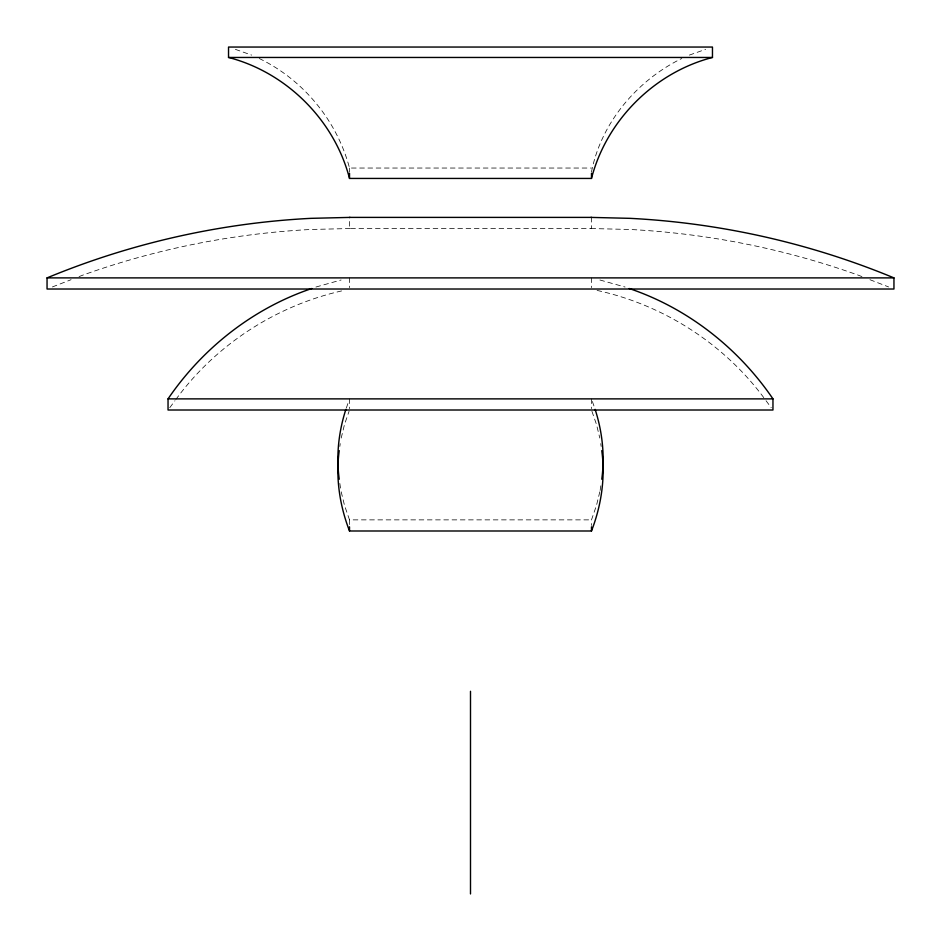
<?xml version="1.0" encoding="UTF-8"?>
<svg xmlns="http://www.w3.org/2000/svg" width="941" height="941" viewBox="0 0 941 941"><rect width="100%" height="100%" fill="white"/><g stroke="black" fill="none" stroke-linecap="round" stroke-linejoin="round"><path stroke-width="0.71" stroke-dasharray="4.71 3.53" d="M339.842 446.434L340.242 443.634M600.146 490.449L601.158 483.439M341.195 438.059L344.524 424.415L349.064 411.311M599.805 491.814L596.476 505.458L591.489 519.867L591.489 525.431M591.489 171.932C601.064 122.812 637.045 80.361 681.778 58.483M346.335 408.041L348.605 401.489M169.768 407.688L174.955 400.725M175.814 399.56C216.03 344.324 277.195 304.943 343.9 290.428M689.365 55.096L705.609 49.355M52.39 286.946L71.069 279.7M79.068 276.595L83.067 275.043C156.277 248.883 233.25 233.486 310.883 229.475L350.052 228.534M315.929 287.029L341.089 279.995M259.222 58.483C303.296 79.738 337.031 120.719 349.511 168.039L591.489 168.039M341.195 491.814L344.524 505.458L349.511 519.867L591.489 519.867M590.948 228.534L630.117 229.475C707.75 233.486 784.723 248.883 857.933 275.043L861.932 276.595M599.911 279.995L625.071 287.029M597.1 290.428C663.805 304.943 724.97 344.324 765.186 399.56M235.391 49.355L251.635 55.096M869.931 279.7L888.61 286.946M766.045 400.725L771.232 407.688M592.395 401.489L594.665 408.041M591.936 411.311L596.476 424.415L599.805 438.059M600.758 443.634L601.158 446.434M339.842 483.439L340.854 490.449M591.489 217.395L591.489 228.534L349.511 228.534L349.511 217.395M591.489 277.889L591.489 287.628M591.489 398.878L591.489 408.617M349.511 168.039L349.511 171.932M349.511 277.889L349.511 287.628M349.511 398.878L349.511 408.617M349.511 519.867L349.511 525.431"/><path stroke-width="1.41" d="M339.231 450.645C335.478 477.722 339.701 505.588 349.511 530.995L591.489 530.995C601.299 505.588 605.522 477.722 601.769 450.645M601.769 479.228C604.992 455.856 602.358 431.743 595.112 409.347M591.489 178.437C606.533 120.319 654.348 72.504 712.466 57.46L712.466 47.05L228.534 47.05L228.534 57.46C286.652 72.504 334.467 120.319 349.511 178.437L591.489 178.437L591.489 173.238M345.888 409.347C338.642 431.743 336.008 455.856 339.231 479.228M629.211 288.511C687.589 308.142 738.379 348.099 772.961 398.878L772.961 410.005L168.039 410.005L168.039 398.878C202.621 348.099 253.411 308.142 311.789 288.511M590.948 217.395L630.117 218.347C720.618 222.97 810.225 243.19 893.95 277.889L893.95 289.016L47.05 289.016L47.05 277.889C130.775 243.19 220.382 222.97 310.883 218.347L350.052 217.395M228.534 57.46L712.466 57.46M349.511 217.395L591.489 217.395M47.05 277.889L893.95 277.889M168.039 398.878L772.961 398.878M591.489 526.819L591.489 530.995M470.5 691.294L470.5 893.95M349.511 173.238L349.511 178.437M349.511 526.819L349.511 530.995"/></g></svg>
